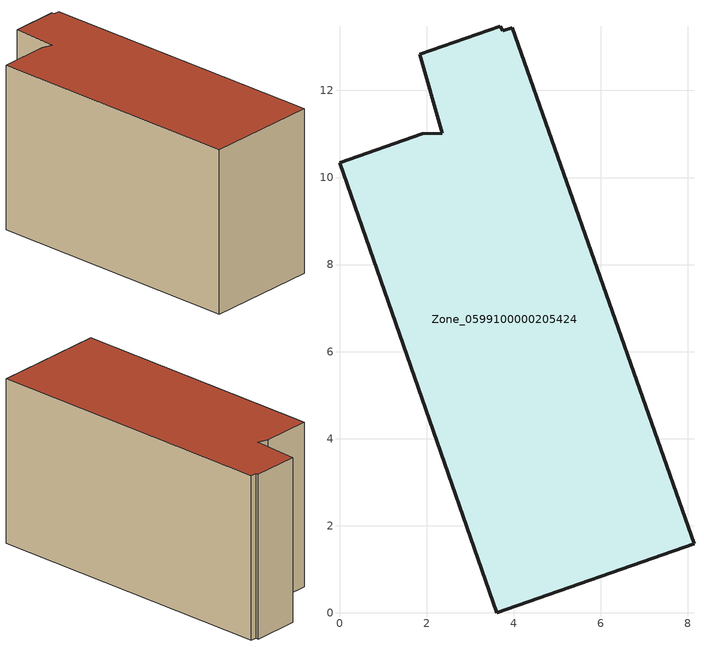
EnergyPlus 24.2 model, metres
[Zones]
Zone_0599100000205424
 floor ground (C_G): 1.84,12.83 3.7,13.48 3.75,13.38 3.96,13.44 8.14,1.59 3.61,0 0,10.34 1.9,11 2.37,11.02 z0
 wall outside (C_F): 3.61,0 8.14,1.59 3.96,13.44 3.75,13.38 3.7,13.48 1.84,12.83 2.37,11.02 1.9,11 0,10.34 3.61,0 z0:6.96
 roof outside (C_R): 3.96,13.44 3.75,13.38 3.7,13.48 1.84,12.83 2.37,11.02 1.9,11 0,10.34 3.61,0 8.14,1.59 z6.96
[BUILDING]
Pand.0599100000205424: North Axis=0; Terrain=City; Loads Convergence Tolerance Value=0.04; Temperature Convergence Tolerance Value=0.4; Solar Distribution=FullExterior; Maximum Number of Warmup Days=25; Minimum Number of Warmup Days=1
[Site:Location]
Rotterdam.The.Hague.AP_ZH_NLD Design_Conditions: Latitude=51.96; Longitude=4.45; Time Zone=1; Elevation=-4.5
[SITE:GROUNDTEMPERATURE:BUILDINGSURFACE]
18, 18, 18, 18, 18, 18, 18, 18, 18, 18, 18, 18
[MATERIAL] Thermal Absorptance=0.9; Solar Absorptance=0.7; Visible Absorptance=0.7
Name | Roughness | Thickness | Conductivity | Density | Specific Heat
G.TI.1992-2005 | MediumSmooth | 0.15 | 0.06 | 540 | 1210
F.TI.1992-2005 | Rough | 0.3 | 0.12 | 1920 | 840
R.TI.1992-2005 | MediumRough | 0.2 | 0.08 | 1500 | 1000
[CONSTRUCTION]
C_G: G.TI.1992-2005
C_F: F.TI.1992-2005
C_R: R.TI.1992-2005
[ZONE]
Zone_0599100000205424: Type=1; Multiplier=1; Ceiling Height=Autocalculate; Volume=Autocalculate; Floor Area=autocalculate; Part of Total Floor Area=Yes
[ZONEINFILTRATION:DESIGNFLOWRATE]
Infil_Zone_0599100000205424: Zone or ZoneList or Space or SpaceList=Zone_0599100000205424; Schedule=AlwaysOn; Design Flow Rate Calculation Method=Flow/Area; Flow Rate per Floor Area=0.0015; Constant Term Coefficient=1; Temperature Term Coefficient=0; Velocity Term Coefficient=0; Velocity Squared Term Coefficient=0
[HVACTEMPLATE:ZONE:IDEALLOADSAIRSYSTEM]
Zone_0599100000205424: Maximum Heating Supply Air Temperature=50; Minimum Cooling Supply Air Temperature=13; Maximum Heating Supply Air Humidity Ratio=0.0156; Minimum Cooling Supply Air Humidity Ratio=0.0077; Heating Limit=NoLimit; Cooling Limit=NoLimit; Dehumidification Control Type=ConstantSensibleHeatRatio; Cooling Sensible Heat Ratio=0.7; Dehumidification Setpoint=60; Humidification Control Type=None; Humidification Setpoint=30; Outdoor Air Method=None; Outdoor Air Flow Rate per Person=0.00944; Outdoor Air Flow Rate per Zone Floor Area=0; Outdoor Air Flow Rate per Zone=0; Demand Controlled Ventilation Type=None; Outdoor Air Economizer Type=NoEconomizer; Heat Recovery Type=None; Sensible Heat Recovery Effectiveness=0.7; Latent Heat Recovery Effectiveness=0.65
[ZONECONTROL:THERMOSTAT]
ThermostatControl_Zone_0599100000205424: Zone or ZoneList=Zone_0599100000205424; Control Type Schedule=DualSetpointControlType; Control 1=Thermostat_Zone_0599100000205424; Temperature Difference Between Cutout And Setpoint=0
[THERMOSTATSETPOINT:DUALSETPOINT]
Thermostat_Zone_0599100000205424: Heating Setpoint Temperature Schedule=HeatingSetpoint_Zone_0599100000205424; Cooling Setpoint Temperature Schedule=CoolingSetpoint_Zone_0599100000205424
[SCHEDULE:COMPACT]
HeatingSetpoint_Zone_0599100000205424: Through: 12/31, For: AllDays, Until: 24:00, 21
CoolingSetpoint_Zone_0599100000205424: Through: 12/31, For: AllDays, Until: 24:00, 24
DualSetpointControlType: Through: 12/31, For: AllDays, Until: 24:00, 4
AlwaysOn: Through: 12/31, For: AllDays, Until: 24:00, 1
